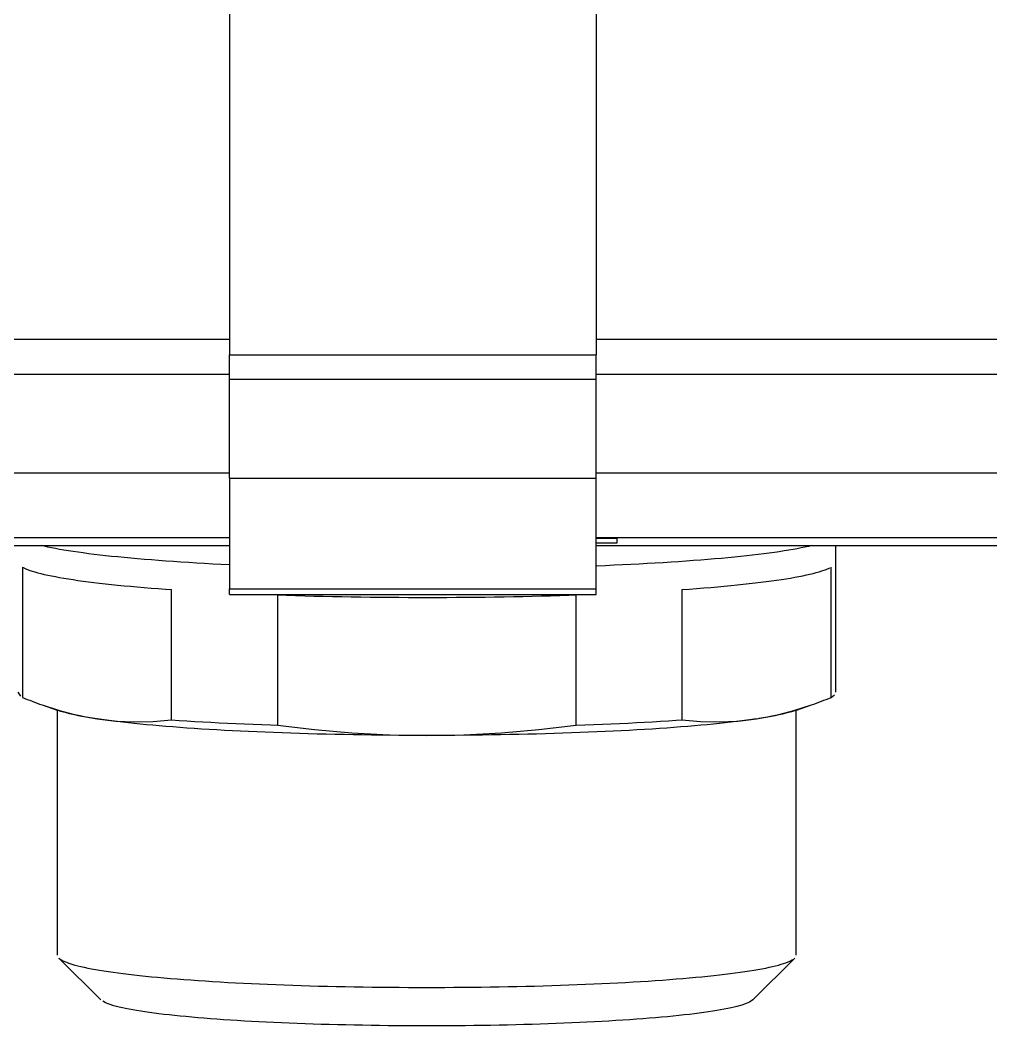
# Model space of a CAD drawing. Header units: millimetres. Extents: x 441156 to 441876, y 4514765 to 4515211.
# Drawn here: x 441490.0444 to 441490.2165, y 4515046.7795 to 4515046.9577 of the extents above; entities that cross this region are included whole.
import ezdxf

# ---------------------------------------------------------------- set-up
doc = ezdxf.new("R2010")
doc.units = ezdxf.units.MM
for name, color, linetype in [('Collettore SL', 7, 'Continuous'), ('Etichertta', 252, 'Continuous'), ('Piantone', 5, 'Continuous')]:
    doc.layers.add(name, color=color, linetype=linetype)

msp = doc.modelspace()

# ---------------------------------------------------------------- linework, layer by layer
at = {"layer": 'Collettore SL', "color": 254, "linetype": 'Continuous'}
for p, q in [((441490.0815003175, 4515046.901143648), (441490.0335003175, 4515046.901143648)), ((441490.2795003175, 4515046.901143648), (441490.1465003175, 4515046.901143648)), ((441490.0335003175, 4515046.894966393), (441490.0815003175, 4515046.894966393)), ((441490.1465003175, 4515046.894966393), (441490.2795003175, 4515046.894966393)), ((441490.0815003175, 4515046.877421947), (441490.0335003175, 4515046.877421947)), ((441490.2795003175, 4515046.877421947), (441490.1465003175, 4515046.877421947)), ((441490.0335003175, 4515046.866037474), (441490.0815003175, 4515046.866037474)), ((441490.1465003175, 4515046.866037474), (441490.2795003175, 4515046.866037474)), ((441490.1465003175, 4515046.865916626), (441490.1502503175, 4515046.865916626)), ((441490.1502503175, 4515046.865088319), (441490.1502503175, 4515046.865916626)), ((441490.0335003175, 4515046.864597867), (441490.0759459691, 4515046.864597867)), ((441490.0759343512, 4515046.864597868), (441490.081489655, 4515046.864606398)), ((441490.1465003175, 4515046.865088319), (441490.1502503175, 4515046.865088319)), ((441490.1465021928, 4515046.864623599), (441490.1570896255, 4515046.864597867)), ((441490.157088747, 4515046.864597867), (441490.2795003175, 4515046.864597867))]:
    msp.add_line(p, q, dxfattribs=at)
at = {"layer": 'Etichertta', "color": 254, "linetype": 'Continuous'}
for p, q in [((441490.0815003175, 4515047.082137289), (441490.0815003175, 4515046.898418914)), ((441490.1465003175, 4515047.082137289), (441490.1465003175, 4515046.898418914)), ((441490.0815003175, 4515046.898418914), (441490.1465003175, 4515046.898418914)), ((441490.0815003175, 4515046.894094835), (441490.0815003175, 4515046.898418914)), ((441490.1465003175, 4515046.894094835), (441490.1465003175, 4515046.898418914)), ((441490.0815003175, 4515046.894094835), (441490.1465003175, 4515046.894094835)), ((441490.0815003175, 4515046.876550389), (441490.0815003175, 4515046.894094835)), ((441490.1465003175, 4515046.876550389), (441490.1465003175, 4515046.894094835)), ((441490.0815003175, 4515046.876550389), (441490.1465003175, 4515046.876550389)), ((441490.0815003175, 4515046.876550389), (441490.0815003175, 4515046.856969096)), ((441490.1465003175, 4515046.856969096), (441490.1465003175, 4515046.876550389)), ((441490.0815003175, 4515046.856969096), (441490.1465003175, 4515046.856969096)), ((441490.0815003175, 4515046.855951558), (441490.0815003175, 4515046.856969096)), ((441490.1465003175, 4515046.855951558), (441490.1465003175, 4515046.856969096)), ((441490.0815003175, 4515046.855951558), (441490.1465003175, 4515046.855951558))]:
    msp.add_line(p, q, dxfattribs=at)
msp.add_polyline3d([(441490.0900428044, 4515046.855862574, 0), (441490.0916354606, 4515046.855810038, 0), (441490.093241835, 4515046.855760776, 0), (441490.0948610411, 4515046.855714818, 0), (441490.0964921857, 4515046.855672185, 0), (441490.098134369, 4515046.855632904, 0), (441490.0997866848, 4515046.855596995, 0), (441490.1014482216, 4515046.855564478, 0), (441490.1031180628, 4515046.855535371, 0), (441490.104795287, 4515046.855509691, 0), (441490.1064789689, 4515046.855487451, 0), (441490.1081681796, 4515046.855468663, 0), (441490.1098619872, 4515046.855453338, 0), (441490.1115594573, 4515046.855441486, 0), (441490.1132596532, 4515046.855433111, 0), (441490.114961637, 4515046.855428218, 0), (441490.1166644697, 4515046.855426812, 0), (441490.1183672119, 4515046.85542889, 0), (441490.120068924, 4515046.855434454, 0), (441490.1217686674, 4515046.8554435, 0), (441490.1234655042, 4515046.855456023, 0), (441490.1251584982, 4515046.855472016, 0), (441490.1268467155, 4515046.85549147, 0), (441490.1285292247, 4515046.855514375, 0), (441490.1302050974, 4515046.855540716, 0), (441490.1318734091, 4515046.855570482, 0), (441490.1335332394, 4515046.855603654, 0), (441490.1351836726, 4515046.855640215, 0), (441490.1368237981, 4515046.855680144, 0), (441490.1384527109, 4515046.855723419, 0), (441490.1400695126, 4515046.855770017, 0), (441490.141673311, 4515046.855819913, 0), (441490.1429578306, 4515046.855862574, 0)], dxfattribs=at)
at = {"layer": 'Piantone', "color": 254, "linetype": 'Continuous'}
for p, q in [((441490.1890003175, 4515046.838653645), (441490.1890003175, 4515046.864597867)), ((441490.0448148462, 4515046.860801069), (441490.0448148462, 4515046.837709128)), ((441490.1881857888, 4515046.837709128), (441490.1881857888, 4515046.860801069)), ((441490.0712723593, 4515046.83371515), (441490.0712723593, 4515046.856807091)), ((441490.1617282757, 4515046.856807091), (441490.1617282757, 4515046.83371515)), ((441490.0900428044, 4515046.855862574), (441490.0900428044, 4515046.832770633)), ((441490.1429578306, 4515046.832770633), (441490.1429578306, 4515046.855862574)), ((441490.0483056573, 4515046.836367629), (441490.0509793793, 4515046.835426601)), ((441490.0510003175, 4515046.835419252), (441490.0510003175, 4515046.792011958)), ((441490.1820003175, 4515046.792011958), (441490.1820003175, 4515046.835419252)), ((441490.1820212557, 4515046.835426601), (441490.1846948269, 4515046.836367576)), ((441490.0512514762, 4515046.791512511), (441490.0587227176, 4515046.78409824)), ((441490.1742779174, 4515046.78409824), (441490.1817491588, 4515046.791512511))]:
    msp.add_line(p, q, dxfattribs=at)
for points in [[(441490.0815003175, 4515046.861192853, 0), (441490.0800187466, 4515046.861266024, 0), (441490.0785573027, 4515046.861342209, 0), (441490.0771167921, 4515046.861421364, 0), (441490.0756980097, 4515046.861503446, 0), (441490.0743017381, 4515046.861588409, 0), (441490.0729287476, 4515046.861676208, 0), (441490.0715797959, 4515046.861766792, 0), (441490.0702556269, 4515046.861860113, 0), (441490.0689569715, 4515046.861956119, 0), (441490.0676845459, 4515046.862054756, 0), (441490.0664390523, 4515046.862155971, 0), (441490.0652211776, 4515046.862259707, 0), (441490.064031594, 4515046.862365909, 0), (441490.0628709577, 4515046.862474516, 0), (441490.0617399089, 4515046.862585468, 0), (441490.0606390717, 4515046.862698706, 0), (441490.0595690535, 4515046.862814165, 0), (441490.0585304445, 4515046.862931783, 0), (441490.0575238178, 4515046.863051495, 0), (441490.0565497287, 4515046.863173234, 0), (441490.0556087146, 4515046.863296933, 0), (441490.0547012948, 4515046.863422525, 0), (441490.0538279698, 4515046.863549939, 0), (441490.0529892215, 4515046.863679106, 0), (441490.0521855126, 4515046.863809955, 0), (441490.0514172864, 4515046.863942413, 0), (441490.050684967, 4515046.864076406, 0), (441490.0499889581, 4515046.864211862, 0), (441490.049329644, 4515046.864348705, 0), (441490.0487073882, 4515046.864486859, 0), (441490.0482381766, 4515046.864597867, 0)], [(441490.0815003175, 4515046.861192853, 0), (441490.0800187466, 4515046.861266024, 0), (441490.0785573027, 4515046.861342209, 0), (441490.0771167921, 4515046.861421364, 0), (441490.0756980097, 4515046.861503446, 0), (441490.0743017381, 4515046.861588409, 0), (441490.0729287476, 4515046.861676208, 0), (441490.0715797959, 4515046.861766792, 0), (441490.0702556269, 4515046.861860113, 0), (441490.0689569715, 4515046.861956119, 0), (441490.0676845459, 4515046.862054756, 0), (441490.0664390523, 4515046.862155971, 0), (441490.0652211776, 4515046.862259707, 0), (441490.064031594, 4515046.862365909, 0), (441490.0628709577, 4515046.862474516, 0), (441490.0617399089, 4515046.862585468, 0), (441490.0606390717, 4515046.862698706, 0), (441490.0595690535, 4515046.862814165, 0), (441490.0585304445, 4515046.862931783, 0), (441490.0575238178, 4515046.863051495, 0), (441490.0565497287, 4515046.863173234, 0), (441490.0556087146, 4515046.863296933, 0), (441490.0547012948, 4515046.863422525, 0), (441490.0538279698, 4515046.863549939, 0), (441490.0529892215, 4515046.863679106, 0), (441490.0521855126, 4515046.863809955, 0), (441490.0514172864, 4515046.863942413, 0), (441490.050684967, 4515046.864076406, 0), (441490.0499889581, 4515046.864211862, 0), (441490.049329644, 4515046.864348705, 0), (441490.0487073882, 4515046.864486859, 0), (441490.0482381766, 4515046.864597867, 0)], [(441490.1847624584, 4515046.864597867, 0), (441490.1841699877, 4515046.864458721, 0), (441490.1835401833, 4515046.864320827, 0), (441490.1828733927, 4515046.864184259, 0), (441490.1821699837, 4515046.864049095, 0), (441490.1814303444, 4515046.863915406, 0), (441490.1806548829, 4515046.86378327, 0), (441490.179844027, 4515046.863652756, 0), (441490.1789982241, 4515046.86352394, 0), (441490.1781179407, 4515046.86339689, 0), (441490.1772036626, 4515046.863271676, 0), (441490.1762558941, 4515046.863148369, 0), (441490.1752751582, 4515046.863027036, 0), (441490.1742619959, 4515046.862907744, 0), (441490.1732169662, 4515046.862790558, 0), (441490.1721406456, 4515046.862675545, 0), (441490.171033628, 4515046.862562766, 0), (441490.1698965241, 4515046.862452284, 0), (441490.1687299612, 4515046.862344162, 0), (441490.1675345829, 4515046.862238456, 0), (441490.1663110488, 4515046.862135226, 0), (441490.1650600338, 4515046.862034529, 0), (441490.1637822283, 4515046.861936422, 0), (441490.162478337, 4515046.861840957, 0), (441490.1611490794, 4515046.861748187, 0), (441490.1597951889, 4515046.861658164, 0), (441490.1584174124, 4515046.861570938, 0), (441490.15701651, 4515046.861486555, 0), (441490.1555932546, 4515046.861405063, 0), (441490.1541484314, 4515046.861326507, 0), (441490.1526828376, 4515046.861250931, 0), (441490.1511972817, 4515046.861178376, 0), (441490.1496925834, 4515046.861108881, 0), (441490.1481695726, 4515046.861042487, 0), (441490.1466290898, 4515046.860979227, 0), (441490.1465003175, 4515046.860974113, 0)], [(441490.1847624584, 4515046.864597867, 0), (441490.1841699877, 4515046.864458721, 0), (441490.1835401833, 4515046.864320827, 0), (441490.1828733927, 4515046.864184259, 0), (441490.1821699837, 4515046.864049095, 0), (441490.1814303444, 4515046.863915406, 0), (441490.1806548829, 4515046.86378327, 0), (441490.179844027, 4515046.863652756, 0), (441490.1789982241, 4515046.86352394, 0), (441490.1781179407, 4515046.86339689, 0), (441490.1772036626, 4515046.863271676, 0), (441490.1762558941, 4515046.863148369, 0), (441490.1752751582, 4515046.863027036, 0), (441490.1742619959, 4515046.862907744, 0), (441490.1732169662, 4515046.862790558, 0), (441490.1721406456, 4515046.862675545, 0), (441490.171033628, 4515046.862562766, 0), (441490.1698965241, 4515046.862452284, 0), (441490.1687299612, 4515046.862344162, 0), (441490.1675345829, 4515046.862238456, 0), (441490.1663110488, 4515046.862135226, 0), (441490.1650600338, 4515046.862034529, 0), (441490.1637822283, 4515046.861936422, 0), (441490.162478337, 4515046.861840957, 0), (441490.1611490794, 4515046.861748187, 0), (441490.1597951889, 4515046.861658164, 0), (441490.1584174124, 4515046.861570938, 0), (441490.15701651, 4515046.861486555, 0), (441490.1555932546, 4515046.861405063, 0), (441490.1541484314, 4515046.861326507, 0), (441490.1526828376, 4515046.861250931, 0), (441490.1511972817, 4515046.861178376, 0), (441490.1496925834, 4515046.861108881, 0), (441490.1481695726, 4515046.861042487, 0), (441490.1466290898, 4515046.860979227, 0), (441490.1465003175, 4515046.860974113, 0)], [(441490.0448148462, 4515046.860801069, 0), (441490.0450891499, 4515046.860654589, 0), (441490.0454028516, 4515046.86050871, 0), (441490.0457557781, 4515046.860363515, 0), (441490.0461477347, 4515046.860219081, 0), (441490.0465785051, 4515046.860075491, 0), (441490.0470478518, 4515046.85993282, 0), (441490.0475555158, 4515046.85979115, 0), (441490.048101217, 4515046.859650559, 0), (441490.0486846543, 4515046.859511124, 0), (441490.0493055059, 4515046.85937292, 0), (441490.0499634292, 4515046.859236027, 0), (441490.0506580612, 4515046.859100518, 0), (441490.0513890187, 4515046.858966468, 0), (441490.0521558985, 4515046.858833951, 0), (441490.0529582774, 4515046.858703041, 0), (441490.0537957128, 4515046.858573809, 0), (441490.0546677426, 4515046.858446327, 0), (441490.0555738858, 4515046.858320666, 0), (441490.0565136424, 4515046.858196893, 0), (441490.0574864939, 4515046.858075079, 0), (441490.0584919037, 4515046.85795529, 0), (441490.059529317, 4515046.857837591, 0), (441490.0605981615, 4515046.85772205, 0), (441490.0616978475, 4515046.857608727, 0), (441490.0628277683, 4515046.857497687, 0), (441490.0639873005, 4515046.857388991, 0), (441490.0651758044, 4515046.857282698, 0), (441490.0663926243, 4515046.857178868, 0), (441490.0676370889, 4515046.857077557, 0), (441490.0689085117, 4515046.856978821, 0), (441490.070206191, 4515046.856882715, 0), (441490.0712723593, 4515046.856807091, 0)], [(441490.1617282757, 4515046.856807091, 0), (441490.1630466282, 4515046.856901036, 0), (441490.1643393009, 4515046.856997653, 0), (441490.1656055806, 4515046.857096889, 0), (441490.1668447686, 4515046.85719869, 0), (441490.1680561813, 4515046.857303, 0), (441490.1692391504, 4515046.85740976, 0), (441490.1703930233, 4515046.857518913, 0), (441490.1715171632, 4515046.857630398, 0), (441490.1726109501, 4515046.857744154, 0), (441490.1736737805, 4515046.857860116, 0), (441490.1747050679, 4515046.857978223, 0), (441490.1757042435, 4515046.858098407, 0), (441490.176670756, 4515046.858220604, 0), (441490.1776040722, 4515046.858344746, 0), (441490.1785036771, 4515046.858470764, 0), (441490.1793690745, 4515046.858598589, 0), (441490.1801997868, 4515046.85872815, 0), (441490.1809953558, 4515046.858859375, 0), (441490.1817553426, 4515046.858992194, 0), (441490.1824793278, 4515046.859126531, 0), (441490.1831669121, 4515046.859262313, 0), (441490.183817716, 4515046.859399465, 0), (441490.1844313807, 4515046.859537912, 0), (441490.1850075674, 4515046.859677576, 0), (441490.1855459583, 4515046.859818381, 0), (441490.1860462564, 4515046.85996025, 0), (441490.1865081856, 4515046.860103103, 0), (441490.1869314912, 4515046.860246863, 0), (441490.1873159395, 4515046.860391449, 0), (441490.1876613185, 4515046.860536783, 0), (441490.1879674376, 4515046.860682784, 0), (441490.1881857888, 4515046.860801069, 0)], [(441490.0440003175, 4515046.838653645, 0), (441490.0440203168, 4515046.838505237, 0), (441490.0440803037, 4515046.838356911, 0), (441490.0441802451, 4515046.838208748, 0), (441490.0443200858, 4515046.838060832, 0), (441490.0444997487, 4515046.837913241, 0), (441490.0447191348, 4515046.83776606, 0), (441490.0448148462, 4515046.837709128, 0)], [(441490.1881857888, 4515046.837709128, 0), (441490.1884205433, 4515046.837856129, 0), (441490.1886156191, 4515046.83800357, 0), (441490.1887709085, 4515046.83815137, 0), (441490.1888863257, 4515046.838299448, 0), (441490.1889618073, 4515046.83844772, 0), (441490.1889973116, 4515046.838596106, 0), (441490.1890003175, 4515046.838653645, 0)], [(441490.0483072759, 4515046.836367059, 0), (441490.0514001046, 4515046.835371763, 0), (441490.0547177509, 4515046.834519824, 0), (441490.0580436027, 4515046.833899213, 0)], [(441490.0580436027, 4515046.833899213, 0), (441490.0572394149, 4515046.834024098, 0), (441490.0564703433, 4515046.834150651, 0), (441490.0557368437, 4515046.8342788, 0), (441490.0550393507, 4515046.834408466, 0), (441490.0543782777, 4515046.834539573, 0), (441490.0537540164, 4515046.834672044, 0), (441490.0531669367, 4515046.8348058, 0), (441490.0526173865, 4515046.834940761, 0), (441490.0521056915, 4515046.835076849, 0), (441490.0516321548, 4515046.835213983, 0), (441490.0511970571, 4515046.835352079, 0), (441490.0509793793, 4515046.835426601, 0)], [(441490.1749570323, 4515046.833899213, 0), (441490.1782642214, 4515046.834515683, 0), (441490.1815714105, 4515046.835363297, 0), (441490.1846933326, 4515046.83636705, 0)], [(441490.1820212557, 4515046.835426601, 0), (441490.181606906, 4515046.83528802, 0), (441490.1811539761, 4515046.835150359, 0), (441490.1806627343, 4515046.835013701, 0), (441490.1801334718, 4515046.834878124, 0), (441490.1795665021, 4515046.83474371, 0), (441490.1789621613, 4515046.834610539, 0), (441490.1783208074, 4515046.83447869, 0), (441490.1776428205, 4515046.834348241, 0), (441490.1769286023, 4515046.834219269, 0), (441490.1761785762, 4515046.83409185, 0), (441490.1753931865, 4515046.833966059, 0), (441490.1749570323, 4515046.833899213, 0)], [(441490.1165003175, 4515046.830957706, 0), (441490.114857302, 4515046.83095945, 0), (441490.1132152601, 4515046.830964678, 0), (441490.1115751649, 4515046.830973388, 0), (441490.1099379882, 4515046.830985574, 0), (441490.1083047001, 4515046.831001231, 0), (441490.1066762684, 4515046.831020348, 0), (441490.1050536582, 4515046.831042914, 0), (441490.103437831, 4515046.831068915, 0), (441490.1018297442, 4515046.831098337, 0), (441490.1002303509, 4515046.831131161, 0), (441490.0986405985, 4515046.831167368, 0), (441490.0970614293, 4515046.831206938, 0), (441490.0954937791, 4515046.831249846, 0), (441490.0939385766, 4515046.831296067, 0), (441490.0923967437, 4515046.831345573, 0), (441490.0908691938, 4515046.831398336, 0), (441490.0893568321, 4515046.831454324, 0), (441490.0878605549, 4515046.831513504, 0), (441490.0863812487, 4515046.83157584, 0), (441490.0849197903, 4515046.831641296, 0), (441490.0834770455, 4515046.831709833, 0), (441490.0820538693, 4515046.831781411, 0), (441490.0806511051, 4515046.831855986, 0), (441490.0792695841, 4515046.831933516, 0), (441490.0779101249, 4515046.832013953, 0), (441490.0765735331, 4515046.832097251, 0), (441490.0752606008, 4515046.832183359, 0), (441490.0739721059, 4515046.832272227, 0), (441490.072708812, 4515046.832363802, 0), (441490.0714714676, 4515046.83245803, 0), (441490.0702608061, 4515046.832554855, 0), (441490.0690775447, 4515046.832654221, 0), (441490.0679223846, 4515046.832756067, 0), (441490.0667960104, 4515046.832860333, 0), (441490.0656990894, 4515046.832966957, 0), (441490.0646322719, 4515046.833075877, 0), (441490.0635961898, 4515046.833187029, 0), (441490.0625914571, 4515046.833300345, 0), (441490.0616186692, 4515046.833415759, 0), (441490.0606784026, 4515046.833533203, 0), (441490.0597712144, 4515046.833652606, 0), (441490.0588976422, 4515046.8337739, 0), (441490.0580582037, 4515046.833897009, 0), (441490.0580436027, 4515046.833899213, 0)], [(441490.0580436027, 4515046.833899213, 0), (441490.0613507919, 4515046.833517189, 0), (441490.064657981, 4515046.833366307, 0), (441490.067968785, 4515046.833437294, 0), (441490.0712723593, 4515046.83371515, 0)], [(441490.0712723593, 4515046.83371515, 0), (441490.0726156643, 4515046.83362393, 0), (441490.0739831807, 4515046.833535485, 0), (441490.075374154, 4515046.833449864, 0), (441490.0767878168, 4515046.833367114, 0), (441490.0782233892, 4515046.833287281, 0), (441490.0796800792, 4515046.833210408, 0), (441490.0811570831, 4515046.833136538, 0), (441490.0826535861, 4515046.833065712, 0), (441490.0841687624, 4515046.832997969, 0), (441490.0857017763, 4515046.832933346, 0), (441490.0872517818, 4515046.832871879, 0), (441490.088817924, 4515046.832813602, 0), (441490.0900428044, 4515046.832770633, 0)], [(441490.1749570323, 4515046.833899213, 0), (441490.1741182046, 4515046.833776071, 0), (441490.1732452344, 4515046.833654745, 0), (441490.1723386387, 4515046.833535307, 0), (441490.1713989549, 4515046.833417828, 0), (441490.1704267398, 4515046.833302378, 0), (441490.1694225695, 4515046.833189023, 0), (441490.168387039, 4515046.833077833, 0), (441490.167320762, 4515046.832968872, 0), (441490.1662243702, 4515046.832862206, 0), (441490.1650985135, 4515046.832757898, 0), (441490.1639438589, 4515046.832656008, 0), (441490.1627610906, 4515046.832556599, 0), (441490.1615509096, 4515046.832459728, 0), (441490.1603140329, 4515046.832365453, 0), (441490.1590511935, 4515046.832273831, 0), (441490.1577631397, 4515046.832184914, 0), (441490.1564506348, 4515046.832098756, 0), (441490.1551144564, 4515046.832015408, 0), (441490.1537553965, 4515046.83193492, 0), (441490.1523742603, 4515046.831857339, 0), (441490.1509718663, 4515046.83178271, 0), (441490.1495490454, 4515046.831711078, 0), (441490.1481066408, 4515046.831642487, 0), (441490.1466455073, 4515046.831576976, 0), (441490.1451665105, 4515046.831514584, 0), (441490.1436705271, 4515046.831455347, 0), (441490.1421584434, 4515046.831399303, 0), (441490.1406311554, 4515046.831346482, 0), (441490.1390895682, 4515046.831296918, 0), (441490.1375345953, 4515046.831250639, 0), (441490.1359671581, 4515046.831207671, 0), (441490.1343881854, 4515046.831168042, 0), (441490.1327986129, 4515046.831131775, 0), (441490.1311993825, 4515046.83109889, 0), (441490.1295914418, 4515046.831069408, 0), (441490.1279757438, 4515046.831043346, 0), (441490.1263532458, 4515046.831020718, 0), (441490.1247249091, 4515046.831001541, 0), (441490.1230916989, 4515046.830985823, 0), (441490.1214545827, 4515046.830973574, 0), (441490.1198145309, 4515046.830964802, 0), (441490.1181725151, 4515046.830959512, 0), (441490.1165295084, 4515046.830957707, 0), (441490.1165003175, 4515046.830957706, 0)], [(441490.1429578306, 4515046.832770633, 0), (441490.1445358901, 4515046.832826414, 0), (441490.1460984822, 4515046.832885411, 0), (441490.147644745, 4515046.832947589, 0), (441490.1491738251, 4515046.833012916, 0), (441490.1506848791, 4515046.833081355, 0), (441490.1521770733, 4515046.833152869, 0), (441490.1536495844, 4515046.833227417, 0), (441490.1551016002, 4515046.833304958, 0), (441490.1565323194, 4515046.833385451, 0), (441490.1579409527, 4515046.83346885, 0), (441490.159326723, 4515046.83355511, 0), (441490.1606888658, 4515046.833644181, 0), (441490.1617282757, 4515046.83371515, 0)], [(441490.1617282757, 4515046.83371515, 0), (441490.1650141517, 4515046.833438247, 0), (441490.1683135341, 4515046.833365981, 0), (441490.1716311804, 4515046.833515695, 0), (441490.1749570323, 4515046.833899213, 0)], [(441490.0900428044, 4515046.832770633, 0), (441490.0966145563, 4515046.831997699, 0), (441490.1032133212, 4515046.831427366, 0), (441490.1098486139, 4515046.831076253, 0), (441490.1165003175, 4515046.830957706, 0)], [(441490.1165003175, 4515046.830957706, 0), (441490.1231146958, 4515046.83107493, 0), (441490.1297290741, 4515046.831423296, 0), (441490.1363506821, 4515046.831994075, 0), (441490.1429578306, 4515046.832770633, 0)], [(441490.0510003175, 4515046.792011958, 0), (441490.0510203167, 4515046.791870897, 0), (441490.0510803022, 4515046.791729922, 0), (441490.0511802373, 4515046.79158912, 0), (441490.0512514762, 4515046.791512511, 0)], [(441490.0512514762, 4515046.791512511, 0), (441490.0514129981, 4515046.791372144, 0), (441490.0516142663, 4515046.791232168, 0), (441490.0518551582, 4515046.791092668, 0), (441490.0521355264, 4515046.790953728, 0), (441490.0524551999, 4515046.790815436, 0), (441490.0528139835, 4515046.790677874, 0), (441490.053211658, 4515046.790541127, 0), (441490.0536479806, 4515046.790405278, 0), (441490.0541226848, 4515046.79027041, 0), (441490.0546354807, 4515046.790136606, 0), (441490.0551860553, 4515046.790003947, 0), (441490.0557740722, 4515046.789872514, 0), (441490.0563991725, 4515046.789742387, 0), (441490.0570609744, 4515046.789613646, 0), (441490.0577590737, 4515046.789486371, 0), (441490.0584930442, 4515046.789360637, 0), (441490.0592624376, 4515046.789236522, 0), (441490.060066784, 4515046.789114103, 0), (441490.0609055925, 4515046.788993453, 0), (441490.0617783505, 4515046.788874646, 0), (441490.0626845253, 4515046.788757754, 0), (441490.0636235634, 4515046.788642851, 0), (441490.0645948915, 4515046.788530004, 0), (441490.0655979164, 4515046.788419285, 0), (441490.0666320254, 4515046.788310759, 0), (441490.0676965872, 4515046.788204492, 0), (441490.0687909517, 4515046.788100552, 0), (441490.0699144506, 4515046.787998999, 0), (441490.0710663978, 4515046.787899897, 0), (441490.0722460898, 4515046.787803307, 0), (441490.0734528062, 4515046.787709286, 0), (441490.0746858103, 4515046.787617893, 0), (441490.0759443489, 4515046.787529184, 0), (441490.0772276535, 4515046.78744321, 0), (441490.0785349406, 4515046.787360028, 0), (441490.0798654117, 4515046.787279687, 0), (441490.0812182545, 4515046.787202235, 0), (441490.0825926427, 4515046.78712772, 0), (441490.0839877371, 4515046.787056188, 0), (441490.0854026858, 4515046.786987683, 0), (441490.0868366246, 4515046.786922244, 0), (441490.088288678, 4515046.786859916, 0), (441490.0897579592, 4515046.786800732, 0), (441490.091243571, 4515046.786744731, 0), (441490.0927446063, 4515046.786691946, 0), (441490.0942601482, 4515046.786642411, 0), (441490.0957892713, 4515046.786596154, 0), (441490.0973310421, 4515046.786553204, 0), (441490.0988845187, 4515046.786513588, 0), (441490.1004487527, 4515046.786477329, 0), (441490.1020227888, 4515046.786444451, 0), (441490.1036056658, 4515046.786414973, 0), (441490.1051964171, 4515046.786388911, 0), (441490.1067940713, 4515046.786366284, 0), (441490.1083976527, 4515046.786347104, 0), (441490.1100061821, 4515046.786331384, 0), (441490.1116186773, 4515046.786319133, 0), (441490.1132341535, 4515046.786310358, 0), (441490.1148516242, 4515046.786305065, 0), (441490.1164701018, 4515046.786303257, 0), (441490.1180885977, 4515046.786304935, 0), (441490.1197061238, 4515046.786310098, 0), (441490.1213216922, 4515046.786318743, 0), (441490.1229343164, 4515046.786330865, 0), (441490.1245430115, 4515046.786346455, 0), (441490.1261467953, 4515046.786365506, 0), (441490.1277446884, 4515046.786388005, 0), (441490.1293357149, 4515046.786413938, 0), (441490.1309189032, 4515046.786443289, 0), (441490.1324932867, 4515046.786476041, 0), (441490.1340579039, 4515046.786512174, 0), (441490.1356117993, 4515046.786551666, 0), (441490.1371540239, 4515046.786594491, 0), (441490.1386836361, 4515046.786640625, 0), (441490.1401997018, 4515046.786690039, 0), (441490.1417012951, 4515046.786742702, 0), (441490.1431874991, 4515046.786798583, 0), (441490.1446574062, 4515046.786857649, 0), (441490.1461101188, 4515046.786919862, 0), (441490.1475447498, 4515046.786985184, 0), (441490.148960423, 4515046.787053576, 0), (441490.150356274, 4515046.787124996, 0), (441490.1517314505, 4515046.787199399, 0), (441490.1530851126, 4515046.787276743, 0), (441490.1544164336, 4515046.787356977, 0), (441490.1557246007, 4515046.787440055, 0), (441490.1570088149, 4515046.787525924, 0), (441490.158268292, 4515046.787614533, 0), (441490.159502263, 4515046.787705827, 0), (441490.1607099742, 4515046.78779975, 0), (441490.1618906882, 4515046.787896246, 0), (441490.163043684, 4515046.787995255, 0), (441490.1641682574, 4515046.788096717, 0), (441490.1652637217, 4515046.788200569, 0), (441490.166329408, 4515046.78830675, 0), (441490.1673646655, 4515046.788415193, 0), (441490.168368862, 4515046.788525832, 0), (441490.1693413841, 4515046.7886386, 0), (441490.1702816383, 4515046.788753428, 0), (441490.1711890501, 4515046.788870247, 0), (441490.1720630655, 4515046.788988983, 0), (441490.1729031507, 4515046.789109566, 0), (441490.1737087927, 4515046.789231922, 0), (441490.1744794997, 4515046.789355974, 0), (441490.1752148008, 4515046.789481648, 0), (441490.1759142472, 4515046.789608868, 0), (441490.1765774116, 4515046.789737555, 0), (441490.1772038891, 4515046.789867631, 0), (441490.1777932971, 4515046.789999017, 0), (441490.1783452758, 4515046.790131632, 0), (441490.1788594879, 4515046.790265395, 0), (441490.1793356196, 4515046.790400225, 0), (441490.1797733801, 4515046.790536039, 0), (441490.180172502, 4515046.790672754, 0), (441490.1805327416, 4515046.790810287, 0), (441490.1808538789, 4515046.790948553, 0), (441490.1811357178, 4515046.79108747, 0), (441490.1813780863, 4515046.79122695, 0), (441490.1815808362, 4515046.791366911, 0), (441490.1817438439, 4515046.791507265, 0), (441490.1817491588, 4515046.791512511, 0)], [(441490.1817491588, 4515046.791512511, 0), (441490.1818708354, 4515046.791653183, 0), (441490.1819525927, 4515046.791794074, 0), (441490.1819943807, 4515046.791935098, 0), (441490.1820003175, 4515046.792011958, 0)], [(441490.1742779174, 4515046.78409824, 0), (441490.1741247505, 4515046.783966163, 0), (441490.1739318444, 4515046.783834483, 0), (441490.1736993321, 4515046.783703291, 0), (441490.1734273738, 4515046.783572675, 0), (441490.1731161572, 4515046.783442727, 0), (441490.1727658969, 4515046.783313536, 0), (441490.1723768344, 4515046.783185191, 0), (441490.171949238, 4515046.783057781, 0), (441490.1714834027, 4515046.782931393, 0), (441490.1709796496, 4515046.782806114, 0), (441490.1704383262, 4515046.782682032, 0), (441490.1698598058, 4515046.782559233, 0), (441490.1692444873, 4515046.782437799, 0), (441490.1685927951, 4515046.782317814, 0), (441490.1679051786, 4515046.782199363, 0), (441490.167182112, 4515046.782082527, 0), (441490.1664240939, 4515046.781967385, 0), (441490.1656316472, 4515046.781854018, 0), (441490.1648053182, 4515046.781742504, 0), (441490.1639456769, 4515046.781632919, 0), (441490.163053316, 4515046.781525339, 0), (441490.1621288511, 4515046.781419839, 0), (441490.1611729194, 4515046.78131649, 0), (441490.1601861805, 4515046.781215365, 0), (441490.1591693147, 4515046.781116534, 0), (441490.1581230233, 4515046.781020063, 0), (441490.1570480277, 4515046.78092602, 0), (441490.1559450695, 4515046.78083447, 0), (441490.1548149092, 4515046.780745476, 0), (441490.1536583261, 4515046.780659098, 0), (441490.1524761179, 4515046.780575397, 0), (441490.1512690999, 4515046.780494432, 0), (441490.1500381044, 4515046.780416256, 0), (441490.1487839805, 4515046.780340924, 0), (441490.1475075929, 4515046.780268488, 0), (441490.1462098219, 4515046.780199, 0), (441490.1448915625, 4515046.780132504, 0), (441490.1435537238, 4515046.780069049, 0), (441490.1421972283, 4515046.780008676, 0), (441490.1408230116, 4515046.77995143, 0), (441490.1394320214, 4515046.779897348, 0), (441490.1380252169, 4515046.779846468, 0), (441490.1366035682, 4515046.779798825, 0), (441490.1351680559, 4515046.779754452, 0), (441490.1337196698, 4515046.77971338, 0), (441490.1322594088, 4515046.779675636, 0), (441490.1307882799, 4515046.779641248, 0), (441490.1293072976, 4515046.779610238, 0), (441490.1278174834, 4515046.779582629, 0), (441490.1263198646, 4515046.779558438, 0), (441490.1248154739, 4515046.779537683, 0), (441490.1233053489, 4515046.779520378, 0), (441490.121790531, 4515046.779506535, 0), (441490.1202720648, 4515046.779496164, 0), (441490.1187509975, 4515046.779489271, 0), (441490.1172283781, 4515046.779485863, 0), (441490.1157052566, 4515046.779485939, 0), (441490.1141826835, 4515046.779489501, 0), (441490.1126617086, 4515046.779496548, 0), (441490.1111433808, 4515046.779507072, 0), (441490.1096287475, 4515046.779521067, 0), (441490.1081188528, 4515046.779538523, 0), (441490.1066147383, 4515046.77955943, 0), (441490.1051174411, 4515046.779583772, 0), (441490.1036279938, 4515046.779611532, 0), (441490.1021474236, 4515046.77964269, 0), (441490.1006767516, 4515046.779677226, 0), (441490.0992169918, 4515046.779715117, 0), (441490.0977691511, 4515046.779756335, 0), (441490.0963342279, 4515046.779800853, 0), (441490.0949132117, 4515046.779848638, 0), (441490.0935070826, 4515046.77989966, 0), (441490.0921168101, 4515046.779953882, 0), (441490.0907433531, 4515046.780011266, 0), (441490.0893876588, 4515046.780071775, 0), (441490.0880506621, 4515046.780135365, 0), (441490.086733285, 4515046.780201994, 0), (441490.085436436, 4515046.780271614, 0), (441490.0841610094, 4515046.780344178, 0), (441490.0829078848, 4515046.780419636, 0), (441490.0816779265, 4515046.780497936, 0), (441490.0804719825, 4515046.780579023, 0), (441490.0792908846, 4515046.780662842, 0), (441490.0781354473, 4515046.780749336, 0), (441490.0770064673, 4515046.780838444, 0), (441490.0759047233, 4515046.780930106, 0), (441490.0748309751, 4515046.781024257, 0), (441490.0737859631, 4515046.781120832, 0), (441490.072770408, 4515046.781219766, 0), (441490.0717850102, 4515046.78132099, 0), (441490.0708304491, 4515046.781424435, 0), (441490.0699073832, 4515046.781530028, 0), (441490.0690164489, 4515046.781637697, 0), (441490.0681582608, 4515046.781747369, 0), (441490.0673334105, 4515046.781858967, 0), (441490.066542467, 4515046.781972414, 0), (441490.0657859757, 4515046.782087632, 0), (441490.0650644583, 4515046.78220454, 0), (441490.0643784123, 4515046.782323061, 0), (441490.063728311, 4515046.782443111, 0), (441490.0631146026, 4515046.782564607, 0), (441490.0625377103, 4515046.782687465, 0), (441490.061998032, 4515046.782811602, 0), (441490.0614959399, 4515046.78293693, 0), (441490.0610317801, 4515046.783063365, 0), (441490.0606058729, 4515046.783190818, 0), (441490.0602185119, 4515046.783319202, 0), (441490.0598699643, 4515046.783448428, 0), (441490.0595604704, 4515046.783578408, 0), (441490.0592902437, 4515046.78370905, 0), (441490.0590594705, 4515046.783840267, 0), (441490.0588683099, 4515046.783971966, 0), (441490.0587227176, 4515046.78409824, 0)]]:
    msp.add_polyline3d(points, dxfattribs=at)
for centre, radius, start, end in [((441490.0702042347, 4515046.898564118), 0.06593899351383326, 247.3535519465422, 250.6049854842385), ((441490.1628025525, 4515046.898548108), 0.06592184927852518, 289.3945671427315, 292.6468709084959)]:
    msp.add_arc(centre, radius, start, end, dxfattribs=at)

doc.saveas('drawing.dxf')
